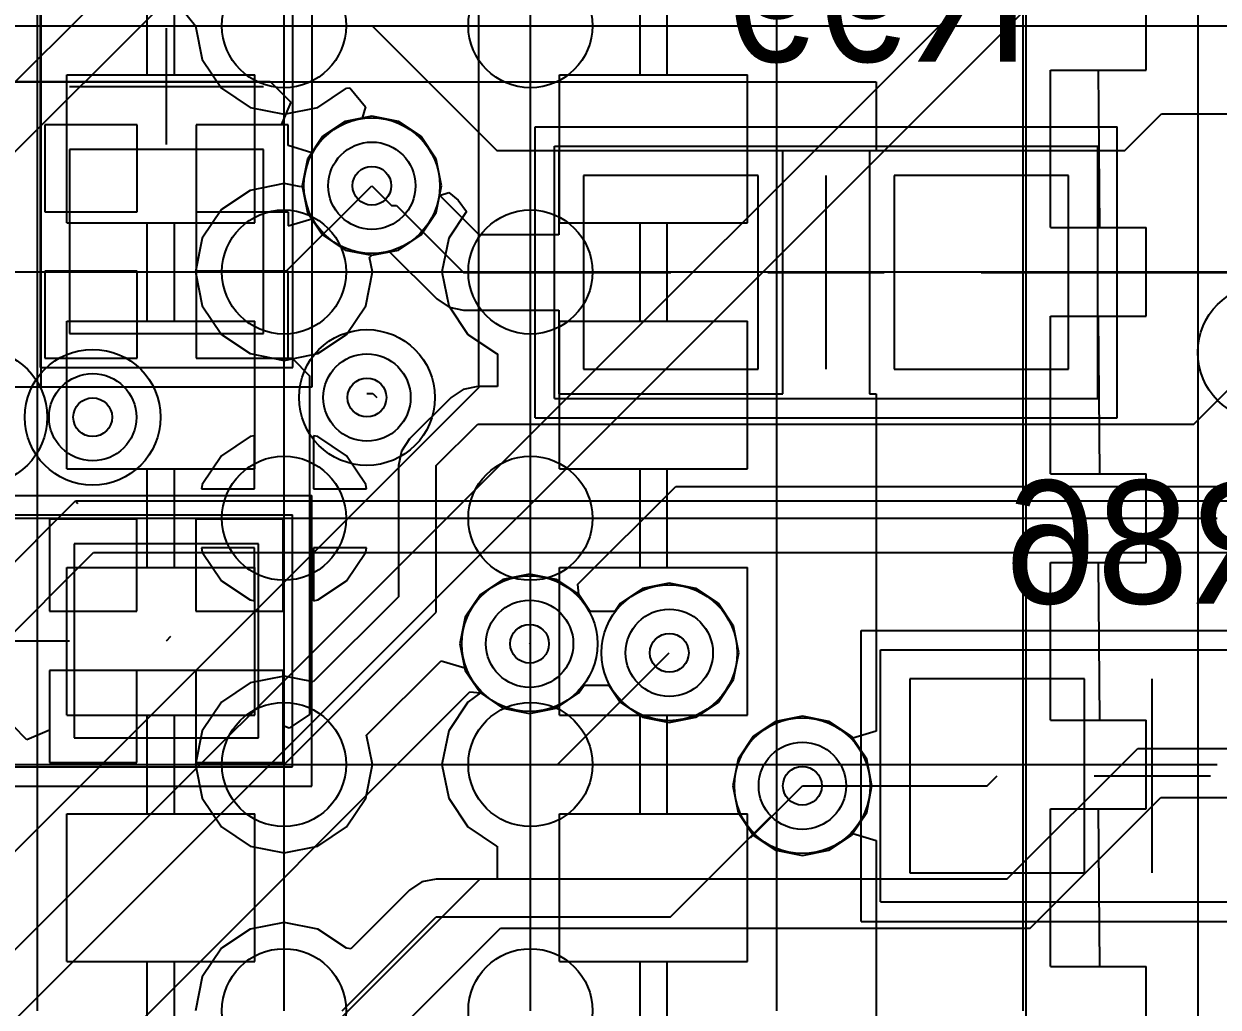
# Model space of a CAD drawing. Extents: x 28 to 300, y 18 to 330.
# Drawn here: x 145.95 to 152.1, y 133.81 to 138.88 of the extents above; entities that cross this region are included whole.
import ezdxf

# ---------------------------------------------------------------- set-up
doc = ezdxf.new("R2010")
doc.units = 0
for name, color, linetype in [('BOTTOMLAYER', 5, 'CONTINUOUS'), ('BOTTOMOVERLAY', 54, 'CONTINUOUS'), ('BOTTOMPASTE', 16, 'CONTINUOUS'), ('BOTTOMSOLDER', 6, 'CONTINUOUS'), ('DRILLDRAWING', 1, 'CONTINUOUS'), ('INTERNALPLANE1', 76, 'CONTINUOUS'), ('INTERNALPLANE6', 136, 'CONTINUOUS'), ('MECHANICAL11', 56, 'CONTINUOUS'), ('MECHANICAL14', 56, 'CONTINUOUS'), ('MECHANICAL15', 56, 'CONTINUOUS'), ('MECHANICAL16', 56, 'CONTINUOUS'), ('MECHANICAL8', 56, 'CONTINUOUS'), ('MIDLAYER1', 16, 'CONTINUOUS'), ('MIDLAYER3', 90, 'CONTINUOUS'), ('MULTILAYER', 9, 'CONTINUOUS'), ('TOPLAYER', 1, 'CONTINUOUS'), ('TOPOVERLAY', 2, 'CONTINUOUS'), ('TOPPASTE', 8, 'CONTINUOUS'), ('TOPSOLDER', 216, 'CONTINUOUS'), ('VIAHOLELAYER', 16, 'CONTINUOUS')]:
    doc.layers.add(name, color=color, linetype=linetype)

msp = doc.modelspace()

# ---------------------------------------------------------------- linework, layer by layer
at = {"layer": 'BOTTOMLAYER'}
for p, q in [((144.7044, 138.5804), (150.3426, 138.5804)), ((144.8562, 138.5824), (147.2184, 138.5824)), ((147.2184, 138.5824), (147.3245, 138.4763)), ((150.3426, 138.5804), (150.3426, 138.225)), ((147.3245, 138.4763), (147.2759, 138.359)), ((147.6057, 138.3764), (147.4892, 138.2986)), ((147.743, 138.4037), (147.6057, 138.3764)), ((147.8803, 138.3764), (147.743, 138.4037)), ((147.9968, 138.2986), (147.8803, 138.3764)), ((146.5326, 138.359), (146.058, 138.359)), ((146.058, 138.359), (146.058, 137.9094)), ((146.5326, 138.359), (146.058, 138.359)), ((146.058, 138.359), (146.058, 137.9094)), ((146.5326, 137.9094), (146.5326, 138.359)), ((146.5326, 137.9094), (146.5326, 138.359)), ((147.2759, 138.359), (146.8374, 138.359)), ((146.8374, 138.359), (146.8374, 137.7567)), ((147.312, 138.359), (146.8374, 138.359)), ((146.8374, 138.359), (146.8374, 137.9094)), ((147.312, 138.2521), (147.312, 138.359)), ((147.4335, 138.2152), (147.312, 138.2521)), ((147.4892, 138.2986), (147.4335, 138.2152)), ((148.0746, 138.1821), (147.9968, 138.2986)), ((147.185, 138.232), (146.185, 138.232)), ((146.185, 138.232), (146.185, 137.282)), ((147.185, 137.282), (147.185, 138.232)), ((148.1019, 138.0448), (148.0746, 138.1821)), ((149.861, 138.225), (148.707, 138.225)), ((148.707, 138.225), (148.707, 137.7922)), ((149.861, 136.971), (149.861, 138.225)), ((150.3426, 138.225), (150.307, 138.225)), ((150.307, 138.225), (150.307, 136.971)), ((148.834, 138.098), (148.834, 137.098)), ((149.734, 138.098), (148.834, 138.098)), ((149.734, 137.098), (149.734, 138.098)), ((150.434, 138.098), (150.434, 137.098)), ((151.334, 138.098), (150.434, 138.098)), ((151.334, 137.098), (151.334, 138.098)), ((147.743, 138.0448), (147.8446, 137.9432)), ((148.0921, 137.9957), (148.1019, 138.0448)), ((147.8446, 137.9432), (147.87, 137.9432)), ((147.87, 137.9432), (148.2152, 137.598)), ((148.2957, 137.7922), (148.0921, 137.9957)), ((146.058, 137.9094), (146.5326, 137.9094)), ((146.058, 137.9094), (146.5326, 137.9094)), ((146.8374, 137.9094), (147.312, 137.9094)), ((147.312, 137.9094), (147.312, 137.8375)), ((147.312, 137.8375), (147.4335, 137.8744)), ((147.4335, 137.8744), (147.4892, 137.791)), ((146.8374, 137.7567), (146.8374, 137.155)), ((147.4892, 137.791), (147.6057, 137.7132)), ((148.707, 137.7922), (148.2957, 137.7922)), ((147.6057, 137.7132), (147.743, 137.6859)), ((147.743, 137.6859), (147.8344, 137.7041)), ((147.8344, 137.7041), (148.0779, 137.4607)), ((146.5326, 137.6046), (146.058, 137.6046)), ((146.058, 137.6046), (146.058, 137.155)), ((146.5326, 137.6046), (146.058, 137.6046)), ((146.058, 137.6046), (146.058, 137.155)), ((146.5326, 137.155), (146.5326, 137.6046)), ((146.5326, 137.155), (146.5326, 137.6046)), ((147.312, 137.6046), (146.8374, 137.6046)), ((146.8374, 137.6046), (146.8374, 137.155)), ((147.312, 137.155), (147.312, 137.6046)), ((148.2152, 137.598), (149.284, 137.598)), ((150.884, 137.598), (152.824, 137.598)), ((148.0779, 137.4607), (148.1409, 137.4186)), ((148.1409, 137.4186), (148.2152, 137.4038)), ((148.2152, 137.4038), (148.707, 137.4038)), ((148.707, 137.4038), (148.707, 136.971)), ((146.185, 137.282), (147.185, 137.282)), ((146.058, 137.155), (146.5326, 137.155)), ((146.058, 137.155), (146.5326, 137.155)), ((146.8374, 137.155), (147.312, 137.155)), ((146.8374, 137.155), (147.312, 137.155)), ((147.312, 137.155), (147.312, 137.155)), ((147.312, 137.155), (147.3318, 137.155)), ((147.3318, 137.155), (147.4216, 137.0652)), ((148.834, 137.098), (149.734, 137.098)), ((150.434, 137.098), (151.334, 137.098)), ((147.4216, 137.0652), (147.4216, 136.1694)), ((147.7176, 136.973), (147.748, 136.973)), ((147.748, 136.973), (147.7684, 136.9526)), ((148.707, 136.971), (149.861, 136.971)), ((150.307, 136.971), (150.3426, 136.971)), ((150.3426, 136.971), (150.3426, 135.2323)), ((146.5316, 136.325), (146.082, 136.325)), ((146.082, 136.325), (146.082, 135.8504)), ((146.5316, 136.325), (146.082, 136.325)), ((146.082, 136.325), (146.082, 135.8504)), ((146.5316, 135.8504), (146.5316, 136.325)), ((146.5316, 135.8504), (146.5316, 136.325)), ((147.286, 136.325), (146.8364, 136.325)), ((146.8364, 136.325), (146.8364, 135.8504)), ((147.286, 136.325), (146.8364, 136.325)), ((146.8364, 136.325), (146.8364, 135.8504)), ((147.286, 135.8504), (147.286, 136.325)), ((147.286, 135.8504), (147.286, 136.325)), ((146.209, 136.198), (146.209, 135.198)), ((147.159, 136.198), (146.209, 136.198)), ((147.159, 135.198), (147.159, 136.198)), ((147.4216, 136.1694), (147.4216, 135.3181)), ((148.5558, 136.0415), (148.4185, 136.0142)), ((148.6931, 136.0142), (148.5558, 136.0415)), ((148.4185, 136.0142), (148.302, 135.9364)), ((148.8096, 135.9364), (148.6931, 136.0142)), ((149.1385, 135.9676), (149.022, 135.8898)), ((149.2758, 135.9949), (149.1385, 135.9676)), ((149.4131, 135.9676), (149.2758, 135.9949)), ((149.5296, 135.8898), (149.4131, 135.9676)), ((148.302, 135.9364), (148.2242, 135.8199)), ((148.8679, 135.8491), (148.8096, 135.9364)), ((146.082, 135.8504), (146.5316, 135.8504)), ((146.082, 135.8504), (146.5316, 135.8504)), ((146.8364, 135.8504), (147.286, 135.8504)), ((146.8364, 135.8504), (147.286, 135.8504)), ((148.9949, 135.8491), (148.8679, 135.8491)), ((149.022, 135.8898), (148.9949, 135.8491)), ((149.6074, 135.7733), (149.5296, 135.8898)), ((148.2242, 135.8199), (148.1969, 135.6826)), ((146.684, 135.698), (146.707, 135.721)), ((149.6347, 135.636), (149.6074, 135.7733)), ((148.1969, 135.6826), (148.2242, 135.5453)), ((149.6074, 135.4987), (149.6347, 135.636)), ((147.286, 135.5456), (146.082, 135.5456)), ((146.082, 135.5456), (146.082, 135.2365)), ((146.5316, 135.5456), (146.082, 135.5456)), ((146.082, 135.5456), (146.082, 135.071)), ((146.5316, 135.071), (146.5316, 135.5456)), ((147.286, 135.5456), (146.8364, 135.5456)), ((146.8364, 135.5456), (146.8364, 135.071)), ((147.286, 135.2599), (147.286, 135.5456)), ((147.286, 135.071), (147.286, 135.5456)), ((148.2242, 135.5453), (148.302, 135.4288)), ((149.5296, 135.3822), (149.6074, 135.4987)), ((150.515, 135.501), (150.515, 134.501)), ((151.415, 135.501), (150.515, 135.501)), ((151.415, 134.501), (151.415, 135.501)), ((148.302, 135.4288), (148.4185, 135.351)), ((148.6931, 135.351), (148.8096, 135.4288)), ((148.8096, 135.4288), (148.8367, 135.4695)), ((148.8367, 135.4695), (148.9637, 135.4695)), ((148.9637, 135.4695), (149.022, 135.3822)), ((148.4185, 135.351), (148.5558, 135.3237)), ((148.5558, 135.3237), (148.6931, 135.351)), ((149.022, 135.3822), (149.1385, 135.3044)), ((149.4131, 135.3044), (149.5296, 135.3822)), ((145.9647, 135.1879), (145.8214, 135.3312)), ((147.4216, 135.3181), (147.316, 135.2475)), ((149.1385, 135.3044), (149.2758, 135.2771)), ((149.2758, 135.2771), (149.4131, 135.3044)), ((149.9616, 135.3091), (149.8243, 135.2818)), ((150.0989, 135.2818), (149.9616, 135.3091)), ((146.082, 135.2365), (145.9647, 135.1879)), ((147.316, 135.2475), (147.286, 135.2599)), ((149.8243, 135.2818), (149.7078, 135.204)), ((150.2154, 135.204), (150.0989, 135.2818)), ((150.3426, 135.2323), (150.2211, 135.1955)), ((146.209, 135.198), (147.159, 135.198)), ((149.7078, 135.204), (149.63, 135.0875)), ((150.2211, 135.1955), (150.2154, 135.204)), ((146.082, 135.071), (146.5316, 135.071)), ((146.8364, 135.071), (147.286, 135.071)), ((149.63, 135.0875), (149.6027, 134.9502)), ((150.9142, 134.9502), (150.965, 135.001)), ((149.6027, 134.9502), (149.63, 134.8129)), ((149.9616, 134.9502), (150.9142, 134.9502)), ((149.63, 134.8129), (149.7078, 134.6964)), ((149.7078, 134.6964), (149.8243, 134.6186)), ((150.0989, 134.6186), (150.2154, 134.6964)), ((150.2154, 134.6964), (150.2211, 134.7049)), ((150.2211, 134.7049), (150.3426, 134.6681)), ((149.8243, 134.6186), (149.9616, 134.5913)), ((149.9616, 134.5913), (150.0989, 134.6186)), ((150.3426, 134.6681), (150.3426, 133.6653)), ((150.515, 134.501), (151.415, 134.501))]:
    msp.add_line(p, q, dxfattribs=at)
for centre in [(147.743, 138.0448), (147.7176, 136.9526), (146.304, 136.851), (148.5558, 135.6826), (149.2758, 135.636), (149.9616, 134.9502)]:
    msp.add_circle(centre, 0.225, dxfattribs=at)
at = {"layer": 'BOTTOMOVERLAY'}
for p, q in [((146.185, 138.557), (147.185, 138.557)), ((150.084, 137.098), (150.084, 138.098)), ((151.765, 134.501), (151.765, 135.501))]:
    msp.add_line(p, q, dxfattribs=at)
at = {"layer": 'BOTTOMPASTE'}
for p, q in [((147.185, 138.232), (146.185, 138.232)), ((146.185, 138.232), (146.185, 137.282)), ((147.185, 137.282), (147.185, 138.232)), ((148.834, 138.098), (148.834, 137.098)), ((149.734, 138.098), (148.834, 138.098)), ((149.734, 137.098), (149.734, 138.098)), ((150.434, 138.098), (150.434, 137.098)), ((151.334, 138.098), (150.434, 138.098)), ((151.334, 137.098), (151.334, 138.098)), ((146.185, 137.282), (147.185, 137.282)), ((148.834, 137.098), (149.734, 137.098)), ((150.434, 137.098), (151.334, 137.098)), ((146.209, 136.198), (146.209, 135.198)), ((147.159, 136.198), (146.209, 136.198)), ((147.159, 135.198), (147.159, 136.198)), ((150.515, 135.501), (150.515, 134.501)), ((151.415, 135.501), (150.515, 135.501)), ((151.415, 134.501), (151.415, 135.501)), ((146.209, 135.198), (147.159, 135.198)), ((150.515, 134.501), (151.415, 134.501))]:
    msp.add_line(p, q, dxfattribs=at)
at = {"layer": 'BOTTOMSOLDER'}
for p, q in [((147.185, 138.232), (146.185, 138.232)), ((146.185, 138.232), (146.185, 137.282)), ((147.185, 137.282), (147.185, 138.232)), ((148.834, 138.098), (148.834, 137.098)), ((149.734, 138.098), (148.834, 138.098)), ((149.734, 137.098), (149.734, 138.098)), ((150.434, 138.098), (150.434, 137.098)), ((151.334, 138.098), (150.434, 138.098)), ((151.334, 137.098), (151.334, 138.098)), ((146.185, 137.282), (147.185, 137.282)), ((148.834, 137.098), (149.734, 137.098)), ((150.434, 137.098), (151.334, 137.098)), ((146.209, 136.198), (146.209, 135.198)), ((147.159, 136.198), (146.209, 136.198)), ((147.159, 135.198), (147.159, 136.198)), ((150.515, 135.501), (150.515, 134.501)), ((151.415, 135.501), (150.515, 135.501)), ((151.415, 134.501), (151.415, 135.501)), ((146.209, 135.198), (147.159, 135.198)), ((150.515, 134.501), (151.415, 134.501))]:
    msp.add_line(p, q, dxfattribs=at)
at = {"layer": 'DRILLDRAWING'}
for centre in [(147.743, 138.0448), (147.7176, 136.9526), (146.304, 136.851), (148.5558, 135.6826), (149.2758, 135.636), (149.9616, 134.9502)]:
    msp.add_circle(centre, 0.1, dxfattribs=at)
at = {"layer": 'INTERNALPLANE1'}
for centre in [(147.743, 138.0448), (152.3492, 137.1854), (147.7176, 136.9526), (145.7198, 136.851), (146.304, 136.851), (148.5558, 135.6826), (149.2758, 135.636), (149.9616, 134.9502)]:
    msp.add_circle(centre, 0.35, dxfattribs=at)
at = {"layer": 'INTERNALPLANE6'}
for centre in [(147.743, 138.0448), (152.3492, 137.1854), (147.7176, 136.9526), (145.7198, 136.851), (146.304, 136.851), (149.9616, 134.9502)]:
    msp.add_circle(centre, 0.35, dxfattribs=at)
at = {"layer": 'MECHANICAL11'}
msp.add_line((151.1148, 128.1102), (151.1148, 179.1384), dxfattribs=at)
at = {"layer": 'MECHANICAL14'}
for p, q in [((152.0018, 122.2075), (152.0018, 178.8242)), ((146.035, 137.107), (146.035, 140.007)), ((147.335, 137.107), (147.335, 140.007)), ((146.5852, 138.616), (146.5852, 139.124)), ((146.7249, 138.616), (146.7249, 139.124)), ((149.1252, 138.616), (149.1252, 139.124)), ((149.2649, 138.616), (149.2649, 139.124)), ((151.7338, 138.6414), (151.7338, 139.0986)), ((146.1707, 137.854), (146.1707, 138.616)), ((146.1707, 138.616), (147.1394, 138.616)), ((147.1394, 137.854), (147.1394, 138.616)), ((148.7107, 137.854), (148.7107, 138.616)), ((148.7107, 138.616), (149.6794, 138.616)), ((149.6794, 137.854), (149.6794, 138.616)), ((151.2398, 137.8286), (151.2398, 138.6414)), ((151.2398, 138.6414), (151.7338, 138.6414)), ((151.4868, 138.6414), (151.4938, 137.8286)), ((148.684, 138.248), (151.484, 138.248)), ((148.684, 136.948), (148.684, 138.248)), ((151.484, 136.948), (151.484, 138.248)), ((146.1707, 137.854), (147.1394, 137.854)), ((146.5852, 137.346), (146.5852, 137.854)), ((146.7249, 137.346), (146.7249, 137.854)), ((148.7107, 137.854), (149.6794, 137.854)), ((149.1252, 137.346), (149.1252, 137.854)), ((149.2649, 137.346), (149.2649, 137.854)), ((151.2398, 137.8286), (151.7338, 137.8286)), ((151.7338, 137.3714), (151.7338, 137.8286)), ((146.1707, 136.584), (146.1707, 137.346)), ((146.1707, 137.346), (147.1394, 137.346)), ((147.1394, 136.584), (147.1394, 137.346)), ((148.7107, 136.584), (148.7107, 137.346)), ((148.7107, 137.346), (149.6794, 137.346)), ((149.6794, 136.584), (149.6794, 137.346)), ((151.2398, 136.5586), (151.2398, 137.3714)), ((151.2398, 137.3714), (151.7338, 137.3714)), ((151.4868, 137.3714), (151.4938, 136.5586)), ((146.035, 137.107), (147.335, 137.107)), ((148.684, 136.948), (151.484, 136.948)), ((146.1707, 136.584), (147.1394, 136.584)), ((146.5852, 136.076), (146.5852, 136.584)), ((146.7249, 136.076), (146.7249, 136.584)), ((148.7107, 136.584), (149.6794, 136.584)), ((149.1252, 136.076), (149.1252, 136.584)), ((149.2649, 136.076), (149.2649, 136.584)), ((151.2398, 136.5586), (151.7338, 136.5586)), ((151.7338, 136.1014), (151.7338, 136.5586)), ((144.434, 136.348), (147.334, 136.348)), ((147.334, 135.048), (147.334, 136.348)), ((151.2398, 135.2886), (151.2398, 136.1014)), ((151.2398, 136.1014), (151.7338, 136.1014)), ((151.4868, 136.1014), (151.4938, 135.2886)), ((146.1707, 135.314), (146.1707, 136.076)), ((146.1707, 136.076), (147.1394, 136.076)), ((147.1394, 135.314), (147.1394, 136.076)), ((148.7107, 135.314), (148.7107, 136.076)), ((148.7107, 136.076), (149.6794, 136.076)), ((149.6794, 135.314), (149.6794, 136.076)), ((150.365, 135.651), (153.165, 135.651)), ((150.365, 134.351), (150.365, 135.651)), ((146.1707, 135.314), (147.1394, 135.314)), ((146.5852, 134.806), (146.5852, 135.314)), ((146.7249, 134.806), (146.7249, 135.314)), ((148.7107, 135.314), (149.6794, 135.314)), ((149.1252, 134.806), (149.1252, 135.314)), ((149.2649, 134.806), (149.2649, 135.314)), ((151.2398, 135.2886), (151.7338, 135.2886)), ((151.7338, 134.8314), (151.7338, 135.2886)), ((144.434, 135.048), (147.334, 135.048)), ((146.1707, 134.044), (146.1707, 134.806)), ((146.1707, 134.806), (147.1394, 134.806)), ((147.1394, 134.044), (147.1394, 134.806)), ((148.7107, 134.044), (148.7107, 134.806)), ((148.7107, 134.806), (149.6794, 134.806)), ((149.6794, 134.044), (149.6794, 134.806)), ((151.2398, 134.0186), (151.2398, 134.8314)), ((151.2398, 134.8314), (151.7338, 134.8314)), ((151.4868, 134.8314), (151.4938, 134.0186)), ((150.365, 134.351), (153.165, 134.351)), ((146.1707, 134.044), (147.1394, 134.044)), ((146.5852, 133.536), (146.5852, 134.044)), ((146.7249, 133.536), (146.7249, 134.044)), ((148.7107, 134.044), (149.6794, 134.044)), ((149.1252, 133.536), (149.1252, 134.044)), ((149.2649, 133.536), (149.2649, 134.044)), ((151.2398, 134.0186), (151.7338, 134.0186)), ((151.7338, 133.5614), (151.7338, 134.0186))]:
    msp.add_line(p, q, dxfattribs=at)
at = {"layer": 'MECHANICAL15'}
for p, q in [((144.334, 136.448), (147.434, 136.448)), ((147.434, 134.948), (147.434, 136.448)), ((150.265, 134.251), (150.265, 135.751)), ((150.265, 135.751), (153.265, 135.751)), ((145.584, 135.698), (146.184, 135.698)), ((151.765, 134.701), (151.765, 135.301)), ((151.465, 135.001), (152.065, 135.001)), ((144.334, 134.948), (147.434, 134.948)), ((150.265, 134.251), (153.265, 134.251))]:
    msp.add_line(p, q, dxfattribs=at)
at = {"layer": 'MECHANICAL16'}
for p, q in [((146.038, 137.007), (146.038, 140.107)), ((147.435, 137.007), (147.435, 140.107)), ((146.685, 138.257), (146.685, 138.857)), ((146.385, 138.557), (146.985, 138.557)), ((148.584, 136.848), (148.584, 138.348)), ((148.584, 138.348), (151.584, 138.348)), ((151.584, 136.848), (151.584, 138.348)), ((150.084, 137.298), (150.084, 137.898)), ((149.784, 137.598), (150.384, 137.598)), ((144.538, 137.007), (146.038, 137.007)), ((145.935, 137.007), (147.435, 137.007)), ((148.584, 136.848), (151.584, 136.848))]:
    msp.add_line(p, q, dxfattribs=at)
at = {"layer": 'MECHANICAL8'}
for p, q in [((146.0201, 138.87), (146.0201, 139.87)), ((147.2901, 138.87), (147.2901, 139.87)), ((148.5601, 138.87), (148.5601, 139.87)), ((149.8301, 138.87), (149.8301, 139.87)), ((151.1001, 138.87), (151.1001, 139.87)), ((145.0201, 138.87), (146.0201, 138.87)), ((146.0201, 137.87), (146.0201, 138.87)), ((146.0201, 138.87), (147.0201, 138.87)), ((146.2901, 138.87), (147.2901, 138.87)), ((147.2901, 137.87), (147.2901, 138.87)), ((147.2901, 138.87), (148.2901, 138.87)), ((147.5601, 138.87), (148.5601, 138.87)), ((148.5601, 137.87), (148.5601, 138.87)), ((148.5601, 138.87), (149.5601, 138.87)), ((148.8301, 138.87), (149.8301, 138.87)), ((149.8301, 137.87), (149.8301, 138.87)), ((149.8301, 138.87), (150.8301, 138.87)), ((150.1001, 138.87), (151.1001, 138.87)), ((151.1001, 137.87), (151.1001, 138.87)), ((151.1001, 138.87), (152.1001, 138.87)), ((146.0201, 137.6), (146.0201, 138.6)), ((147.2901, 137.6), (147.2901, 138.6)), ((148.5601, 137.6), (148.5601, 138.6)), ((149.8301, 137.6), (149.8301, 138.6)), ((151.1001, 137.6), (151.1001, 138.6)), ((145.0201, 137.6), (146.0201, 137.6)), ((146.0201, 136.6), (146.0201, 137.6)), ((146.0201, 137.6), (147.0201, 137.6)), ((146.2901, 137.6), (147.2901, 137.6)), ((147.2901, 136.6), (147.2901, 137.6)), ((147.2901, 137.6), (148.2901, 137.6)), ((147.5601, 137.6), (148.5601, 137.6)), ((148.5601, 136.6), (148.5601, 137.6)), ((148.5601, 137.6), (149.5601, 137.6)), ((148.8301, 137.6), (149.8301, 137.6)), ((149.8301, 136.6), (149.8301, 137.6)), ((149.8301, 137.6), (150.8301, 137.6)), ((150.1001, 137.6), (151.1001, 137.6)), ((151.1001, 136.6), (151.1001, 137.6)), ((151.1001, 137.6), (152.1001, 137.6)), ((146.0201, 136.33), (146.0201, 137.33)), ((147.2901, 136.33), (147.2901, 137.33)), ((148.5601, 136.33), (148.5601, 137.33)), ((149.8301, 136.33), (149.8301, 137.33)), ((151.1001, 136.33), (151.1001, 137.33)), ((145.0201, 136.33), (146.0201, 136.33)), ((146.0201, 135.33), (146.0201, 136.33)), ((146.0201, 136.33), (147.0201, 136.33)), ((146.2901, 136.33), (147.2901, 136.33)), ((147.2901, 135.33), (147.2901, 136.33)), ((147.2901, 136.33), (148.2901, 136.33)), ((147.5601, 136.33), (148.5601, 136.33)), ((148.5601, 135.33), (148.5601, 136.33)), ((148.5601, 136.33), (149.5601, 136.33)), ((148.8301, 136.33), (149.8301, 136.33)), ((149.8301, 135.33), (149.8301, 136.33)), ((149.8301, 136.33), (150.8301, 136.33)), ((150.1001, 136.33), (151.1001, 136.33)), ((151.1001, 135.33), (151.1001, 136.33)), ((151.1001, 136.33), (152.1001, 136.33)), ((146.0201, 135.06), (146.0201, 136.06)), ((147.2901, 135.06), (147.2901, 136.06)), ((148.5601, 135.06), (148.5601, 136.06)), ((149.8301, 135.06), (149.8301, 136.06)), ((151.1001, 135.06), (151.1001, 136.06)), ((145.0201, 135.06), (146.0201, 135.06)), ((146.0201, 134.06), (146.0201, 135.06)), ((146.0201, 135.06), (147.0201, 135.06)), ((146.2901, 135.06), (147.2901, 135.06)), ((147.2901, 134.06), (147.2901, 135.06)), ((147.2901, 135.06), (148.2901, 135.06)), ((147.5601, 135.06), (148.5601, 135.06)), ((148.5601, 134.06), (148.5601, 135.06)), ((148.5601, 135.06), (149.5601, 135.06)), ((148.8301, 135.06), (149.8301, 135.06)), ((149.8301, 134.06), (149.8301, 135.06)), ((149.8301, 135.06), (150.8301, 135.06)), ((150.1001, 135.06), (151.1001, 135.06)), ((151.1001, 134.06), (151.1001, 135.06)), ((151.1001, 135.06), (152.1001, 135.06)), ((146.0201, 133.79), (146.0201, 134.79)), ((147.2901, 133.79), (147.2901, 134.79)), ((148.5601, 133.79), (148.5601, 134.79)), ((149.8301, 133.79), (149.8301, 134.79)), ((151.1001, 133.79), (151.1001, 134.79))]:
    msp.add_line(p, q, dxfattribs=at)
at = {"layer": 'MIDLAYER1'}
for p, q in [((145.6856, 138.362), (148.8982, 141.5745)), ((145.7908, 138.108), (149.0034, 141.3205)), ((144.5136, 134.7174), (146.2154, 136.4192)), ((146.2154, 136.4192), (168.8683, 136.4192)), ((146.2154, 136.4192), (146.2281, 136.4065)), ((144.5299, 134.3745), (146.3079, 136.1525)), ((146.3079, 136.1525), (168.9608, 136.1525)), ((151.018, 134.4707), (151.6905, 135.1432)), ((151.6905, 135.1432), (170.9572, 135.1432)), ((151.1366, 134.2167), (151.8092, 134.8892)), ((151.8092, 134.8892), (171.0624, 134.8892)), ((145.4235, 131.5932), (148.301, 134.4707)), ((148.301, 134.4707), (151.018, 134.4707)), ((145.5287, 131.3392), (148.4062, 134.2167)), ((148.4062, 134.2167), (151.1366, 134.2167))]:
    msp.add_line(p, q, dxfattribs=at)
for centre in [(147.743, 138.0448), (147.7176, 136.9526), (146.304, 136.851), (148.5558, 135.6826), (149.2758, 135.636), (149.9616, 134.9502)]:
    msp.add_circle(centre, 0.225, dxfattribs=at)
at = {"layer": 'MIDLAYER3'}
for p, q in [((145.6258, 133.8275), (152.306, 140.5077)), ((145.6617, 133.5042), (152.4112, 140.2537)), ((148.2928, 139.1391), (148.2928, 137.0025)), ((147.6057, 138.3764), (147.4892, 138.2986)), ((147.743, 138.4037), (147.6057, 138.3764)), ((147.8803, 138.3764), (147.743, 138.4037)), ((147.9968, 138.2986), (147.8803, 138.3764)), ((147.4892, 138.2986), (147.4114, 138.1821)), ((148.0746, 138.1821), (147.9968, 138.2986)), ((147.4114, 138.1821), (147.3841, 138.0448)), ((148.1019, 138.0448), (148.0746, 138.1821)), ((147.3841, 138.0448), (147.4114, 137.9075)), ((148.0746, 137.9075), (148.1019, 138.0448)), ((147.4114, 137.9075), (147.4892, 137.791)), ((147.9968, 137.791), (148.0746, 137.9075)), ((147.4892, 137.791), (147.6057, 137.7132)), ((147.8803, 137.7132), (147.9968, 137.791)), ((147.6057, 137.7132), (147.743, 137.6859)), ((147.743, 137.6859), (147.8803, 137.7132)), ((148.2928, 137.0025), (145.6258, 134.3355)), ((148.8043, 135.99), (149.3088, 136.4945)), ((149.3088, 136.4945), (153.6268, 136.4945)), ((148.8096, 135.9364), (148.8043, 135.99)), ((149.1385, 135.9676), (149.022, 135.8898)), ((149.2758, 135.9949), (149.1385, 135.9676)), ((149.4131, 135.9676), (149.2758, 135.9949)), ((149.5296, 135.8898), (149.4131, 135.9676)), ((148.8679, 135.8491), (148.8096, 135.9364)), ((148.9949, 135.8491), (148.8679, 135.8491)), ((149.022, 135.8898), (148.9949, 135.8491)), ((149.6074, 135.7733), (149.5296, 135.8898)), ((149.6347, 135.636), (149.6074, 135.7733)), ((149.6074, 135.4987), (149.6347, 135.636)), ((149.5296, 135.3822), (149.6074, 135.4987)), ((145.8798, 133.0655), (148.2484, 135.4341)), ((148.2484, 135.4341), (148.302, 135.4288)), ((148.302, 135.4288), (148.4185, 135.351)), ((148.6931, 135.351), (148.8096, 135.4288)), ((148.8096, 135.4288), (148.8367, 135.4695)), ((148.8367, 135.4695), (148.9637, 135.4695)), ((148.9637, 135.4695), (149.022, 135.3822)), ((148.4185, 135.351), (148.5558, 135.3237)), ((148.5558, 135.3237), (148.6931, 135.351)), ((149.022, 135.3822), (149.1385, 135.3044)), ((149.4131, 135.3044), (149.5296, 135.3822)), ((149.1385, 135.3044), (149.2758, 135.2771)), ((149.2758, 135.2771), (149.4131, 135.3044)), ((149.9616, 135.3091), (149.8243, 135.2818)), ((150.0989, 135.2818), (149.9616, 135.3091)), ((149.8243, 135.2818), (149.7078, 135.204)), ((150.2154, 135.204), (150.0989, 135.2818)), ((149.7078, 135.204), (149.63, 135.0875)), ((150.2932, 135.0875), (150.2154, 135.204)), ((149.63, 135.0875), (149.6027, 134.9502)), ((150.3205, 134.9502), (150.2932, 135.0875)), ((149.6027, 134.9502), (149.63, 134.8129)), ((150.2932, 134.8129), (150.3205, 134.9502)), ((149.63, 134.8129), (149.7078, 134.6964)), ((150.2154, 134.6964), (150.2932, 134.8129)), ((149.7078, 134.6964), (149.8243, 134.6186)), ((150.0989, 134.6186), (150.2154, 134.6964)), ((149.8243, 134.6186), (149.9616, 134.5913)), ((149.9616, 134.5913), (150.0989, 134.6186))]:
    msp.add_line(p, q, dxfattribs=at)
for centre in [(147.743, 138.0448), (147.7176, 136.9526), (146.304, 136.851), (148.5558, 135.6826), (149.2758, 135.636), (149.9616, 134.9502)]:
    msp.add_circle(centre, 0.225, dxfattribs=at)
at = {"layer": 'MULTILAYER'}
for centre in [(147.743, 138.0448), (147.7176, 136.9526), (146.304, 136.851), (148.5558, 135.6826), (149.2758, 135.636), (149.9616, 134.9502)]:
    msp.add_circle(centre, 0.225, dxfattribs=at)
at = {"layer": 'TOPLAYER'}
for p, q in [((146.7611, 138.9592), (146.8343, 138.87)), ((146.8343, 138.87), (146.869, 138.6956)), ((147.2901, 138.87), (147.7436, 138.87)), ((147.7436, 138.87), (148.3868, 138.2268)), ((148.5601, 138.87), (154.3776, 138.87)), ((146.869, 138.6956), (146.9678, 138.5477)), ((146.9678, 138.5477), (147.1157, 138.4489)), ((147.4645, 138.4489), (147.6123, 138.5477)), ((147.6123, 138.5477), (147.6298, 138.5494)), ((147.6298, 138.5494), (147.7103, 138.4512)), ((147.1157, 138.4489), (147.2901, 138.4142)), ((147.2901, 138.4142), (147.4645, 138.4489)), ((147.7103, 138.4512), (147.6929, 138.3937)), ((147.6057, 138.3764), (147.4892, 138.2986)), ((147.6929, 138.3937), (147.6057, 138.3764)), ((151.6245, 138.2268), (151.8128, 138.415)), ((151.8128, 138.415), (152.8201, 138.415)), ((147.4892, 138.2986), (147.4114, 138.1821)), ((147.4114, 138.1821), (147.3841, 138.0448)), ((148.3868, 138.2268), (151.6245, 138.2268)), ((147.1157, 138.021), (146.9678, 137.9222)), ((147.2901, 138.0557), (147.1157, 138.021)), ((147.3776, 138.0383), (147.2901, 138.0557)), ((147.2982, 137.6), (147.743, 138.0448)), ((147.3841, 138.0448), (147.3776, 138.0383)), ((148.0919, 137.9947), (148.1403, 138.0093)), ((148.1403, 138.0093), (148.1871, 137.9709)), ((148.0746, 137.9075), (148.0919, 137.9947)), ((148.1871, 137.9709), (148.2309, 137.9119)), ((146.9678, 137.9222), (146.869, 137.7744)), ((147.9968, 137.791), (148.0746, 137.9075)), ((148.2309, 137.9119), (148.139, 137.7744)), ((146.869, 137.7744), (146.8343, 137.6)), ((147.8803, 137.7132), (147.9968, 137.791)), ((148.139, 137.7744), (148.1043, 137.6)), ((147.743, 137.6859), (147.8803, 137.7132)), ((147.7311, 137.674), (147.743, 137.6859)), ((147.7458, 137.6), (147.7311, 137.674)), ((146.8343, 137.6), (146.869, 137.4256)), ((147.2901, 137.6), (147.2982, 137.6)), ((147.7111, 137.4256), (147.7458, 137.6)), ((148.1043, 137.6), (148.139, 137.4256)), ((148.5601, 137.6), (153.1142, 137.6)), ((146.869, 137.4256), (146.9678, 137.2777)), ((147.6123, 137.2777), (147.7111, 137.4256)), ((148.139, 137.4256), (148.2378, 137.2777)), ((146.9678, 137.2777), (147.1157, 137.1789)), ((147.4645, 137.1789), (147.6123, 137.2777)), ((148.2378, 137.2777), (148.3857, 137.1789)), ((147.1157, 137.1789), (147.2901, 137.1442)), ((147.2901, 137.1442), (147.4645, 137.1789)), ((148.3857, 137.1789), (148.3899, 137.178)), ((148.3899, 137.178), (148.3899, 137.0093)), ((151.9789, 136.8151), (152.3492, 137.1854)), ((148.1513, 136.9524), (147.9376, 136.7388)), ((148.2143, 136.9945), (148.1513, 136.9524)), ((148.2886, 137.0093), (148.2143, 136.9945)), ((148.3899, 137.0093), (148.2886, 137.0093)), ((148.2886, 137.0093), (148.2886, 137.0093)), ((148.075, 136.6014), (148.2886, 136.8151)), ((148.2886, 136.8151), (151.9789, 136.8151)), ((147.1157, 136.751), (146.9678, 136.6522)), ((147.1377, 136.7554), (147.1157, 136.751)), ((147.1377, 136.4824), (147.1377, 136.7554)), ((147.4645, 136.751), (147.4425, 136.7554)), ((147.4425, 136.7554), (147.4425, 136.4824)), ((147.6123, 136.6522), (147.4645, 136.751)), ((147.9376, 136.7388), (147.8955, 136.6757)), ((146.9678, 136.6522), (146.869, 136.5044)), ((147.7111, 136.5044), (147.6123, 136.6522)), ((147.8955, 136.6757), (147.8807, 136.6014)), ((147.8807, 136.6014), (147.8807, 135.9253)), ((148.075, 135.8449), (148.075, 136.6014)), ((146.869, 136.5044), (146.8646, 136.4824)), ((146.8646, 136.4824), (147.1377, 136.4824)), ((147.2901, 136.33), (147.2901, 136.4743)), ((147.4425, 136.4824), (147.7155, 136.4824)), ((147.7155, 136.4824), (147.7111, 136.5044)), ((148.5601, 135.6869), (148.5601, 136.33)), ((147.1377, 136.1776), (146.8646, 136.1776)), ((146.8646, 136.1776), (146.869, 136.1556)), ((146.869, 136.1556), (146.9678, 136.0077)), ((147.1377, 135.9045), (147.1377, 136.1776)), ((147.7155, 136.1776), (147.4425, 136.1776)), ((147.4425, 136.1776), (147.4425, 135.9045)), ((147.6123, 136.0077), (147.7111, 136.1556)), ((147.7111, 136.1556), (147.7155, 136.1776)), ((146.9678, 136.0077), (147.1157, 135.9089)), ((147.4645, 135.9089), (147.6123, 136.0077)), ((147.1157, 135.9089), (147.1377, 135.9045)), ((147.8807, 135.9253), (147.4411, 135.4857)), ((147.4425, 135.9045), (147.4645, 135.9089)), ((147.2901, 135.06), (148.075, 135.8449)), ((148.5558, 135.6826), (148.5601, 135.6869)), ((148.6998, 135.06), (149.2758, 135.636)), ((147.7158, 135.211), (148.1001, 135.5953)), ((148.1001, 135.5953), (148.2216, 135.5584)), ((148.2216, 135.5584), (148.2242, 135.5453)), ((148.2242, 135.5453), (148.302, 135.4288)), ((147.1157, 135.481), (146.9678, 135.3822)), ((147.2901, 135.5157), (147.1157, 135.481)), ((147.4411, 135.4857), (147.2901, 135.5157)), ((148.302, 135.4288), (148.2378, 135.3822)), ((148.302, 135.4288), (148.302, 135.4288)), ((146.9678, 135.3822), (146.869, 135.2344)), ((148.2378, 135.3822), (148.139, 135.2344)), ((148.2378, 135.3822), (148.2378, 135.3822)), ((148.2378, 135.3822), (148.2378, 135.3822)), ((148.2378, 135.3822), (148.2378, 135.3822)), ((146.869, 135.2344), (146.8343, 135.06)), ((148.139, 135.2344), (148.1043, 135.06)), ((147.7458, 135.06), (147.7158, 135.211)), ((146.8343, 135.06), (146.869, 134.8856)), ((147.2901, 134.9015), (147.2901, 135.06)), ((147.7111, 134.8856), (147.7458, 135.06)), ((148.1043, 135.06), (148.139, 134.8856)), ((148.5601, 135.06), (148.6998, 135.06)), ((149.6972, 134.6858), (149.9616, 134.9502)), ((146.869, 134.8856), (146.9678, 134.7377)), ((147.6123, 134.7377), (147.7111, 134.8856)), ((148.139, 134.8856), (148.2378, 134.7377)), ((146.9678, 134.7377), (147.1157, 134.6389)), ((147.4645, 134.6389), (147.6123, 134.7377)), ((148.2378, 134.7377), (148.3857, 134.6389)), ((149.6926, 134.6858), (149.8004, 134.7936)), ((149.2819, 134.2751), (149.6926, 134.6858)), ((149.6926, 134.6858), (149.6972, 134.6858)), ((147.1157, 134.6389), (147.2901, 134.6042)), ((147.2901, 134.6042), (147.4645, 134.6389)), ((148.3857, 134.6389), (148.3889, 134.6382)), ((148.3889, 134.6382), (148.3889, 134.4693)), ((148.0006, 134.4545), (147.9376, 134.4124)), ((148.075, 134.4693), (148.0006, 134.4545)), ((148.3889, 134.4693), (148.075, 134.4693)), ((148.075, 134.4693), (148.075, 134.4693)), ((147.9376, 134.4124), (147.6352, 134.11)), ((147.9376, 134.4124), (147.9376, 134.4124)), ((147.2901, 134.2457), (147.1157, 134.211)), ((147.4645, 134.211), (147.2901, 134.2457)), ((147.5899, 133.79), (148.075, 134.2751)), ((148.075, 134.2751), (149.2819, 134.2751)), ((147.1157, 134.211), (146.9678, 134.1122)), ((147.6123, 134.1122), (147.4645, 134.211)), ((146.9678, 134.1122), (146.869, 133.9644)), ((147.6352, 134.11), (147.6123, 134.1122)), ((146.869, 133.9644), (146.8343, 133.79))]:
    msp.add_line(p, q, dxfattribs=at)
for centre, radius in [((147.2901, 138.87), 0.32), ((148.5601, 138.87), 0.32), ((147.743, 138.0448), 0.225), ((147.2901, 137.6), 0.32), ((148.5601, 137.6), 0.32), ((147.7176, 136.9526), 0.225), ((146.304, 136.851), 0.225), ((147.2901, 136.33), 0.32), ((148.5601, 136.33), 0.32), ((148.5558, 135.6826), 0.225), ((149.2758, 135.636), 0.225), ((147.2901, 135.06), 0.32), ((148.5601, 135.06), 0.32), ((149.9616, 134.9502), 0.225), ((147.2901, 133.79), 0.32), ((148.5601, 133.79), 0.32)]:
    msp.add_circle(centre, radius, dxfattribs=at)
at = {"layer": 'TOPOVERLAY'}
msp.add_line((152.0018, 122.2075), (152.0018, 178.8242), dxfattribs=at)
at = {"layer": 'TOPPASTE'}
for centre in [(147.2901, 138.87), (148.5601, 138.87), (147.2901, 137.6), (148.5601, 137.6), (147.2901, 136.33), (148.5601, 136.33), (147.2901, 135.06), (148.5601, 135.06), (147.2901, 133.79), (148.5601, 133.79)]:
    msp.add_circle(centre, 0.32, dxfattribs=at)
at = {"layer": 'TOPSOLDER'}
for centre in [(147.2901, 138.87), (148.5601, 138.87), (147.2901, 137.6), (148.5601, 137.6), (147.2901, 136.33), (148.5601, 136.33), (147.2901, 135.06), (148.5601, 135.06), (147.2901, 133.79), (148.5601, 133.79)]:
    msp.add_circle(centre, 0.32, dxfattribs=at)
at = {"layer": 'VIAHOLELAYER'}
for centre in [(147.743, 138.0448), (147.7176, 136.9526), (146.304, 136.851), (148.5558, 135.6826), (149.2758, 135.636), (149.9616, 134.9502)]:
    msp.add_circle(centre, 0.1, dxfattribs=at)

# ---------------------------------------------------------------- texts
at = {"layer": 'BOTTOMOVERLAY', "text_generation_flag": 2}
for s, p in [('R99', (151.13, 138.684)), ('R86', (152.565, 135.89))]:
    msp.add_text(s, height=0.635, dxfattribs=at).set_placement(p)

doc.saveas('drawing.dxf')
